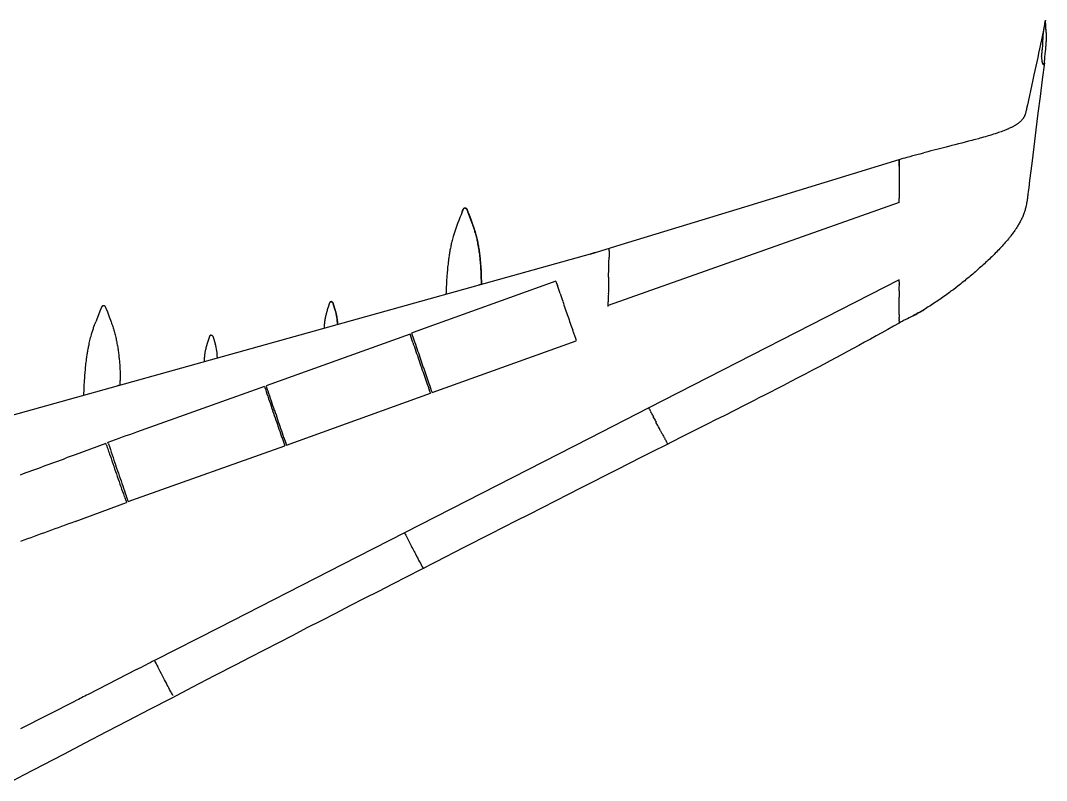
# Model space of a CAD drawing. Extents: x -17108 to 71323, y -8319 to 54197.
# Drawn here: x 61076 to 71323, y 11606 to 19197 of the extents above; entities that cross this region are included whole.
import ezdxf

# ---------------------------------------------------------------- set-up
doc = ezdxf.new("R2010")
doc.units = 0
doc.layers.get('0').update_dxf_attribs({"linetype": 'CONTINUOUS'})

msp = doc.modelspace()

# ---------------------------------------------------------------- linework, layer by layer
at = {"color": 7, "ltscale": 0.024708}
msp.add_line((71272, 18839), (71273, 18840), dxfattribs=at)
msp.add_line((71272, 18839), (71273, 18840), dxfattribs=at)
at = {"color": 7}
for p, q in [((69851, 17810), (69851, 17744)), ((69851, 17381), (66945, 16352)), ((65591, 17162), (65544, 17287)), ((66955, 16897), (66956, 16924)), ((66766, 16865), (59916, 14954)), ((66815, 16880), (66766, 16865)), ((66953, 16776), (66954, 16833)), ((66951, 16716), (66953, 16776)), ((69851, 16606), (67350, 15328)), ((66423, 16592), (65035, 16093)), ((66464, 16471), (66438, 16549)), ((61876, 16312), (61827, 16187)), ((64219, 16304), (64200, 16367)), ((64200, 16367), (64219, 16304)), ((69851, 16262), (69851, 16286)), ((65035, 16093), (64982, 16074)), ((63001, 16033), (63020, 15970)), ((64967, 16064), (63528, 15547)), ((64995, 15981), (64967, 16064)), ((65186, 15481), (66626, 15999)), ((62072, 15556), (62072, 15600)), ((62072, 15555), (62072, 15599)), ((62072, 15555), (62072, 15599)), ((63513, 15542), (62235, 15086)), ((63731, 14956), (65170, 15474)), ((67350, 15328), (66754, 15023)), ((61928, 14972), (61622, 14860)), ((66754, 15023), (65529, 14397)), ((61622, 14860), (61533, 14828)), ((62235, 14422), (63715, 14950)), ((61622, 14194), (62135, 14381)), ((62150, 14392), (62235, 14422)), ((65529, 14397), (64910, 14080)), ((64910, 14080), (64293, 13764)), ((64293, 13764), (63056, 13132)), ((63056, 13132), (62414, 12804)), ((62235, 12713), (61750, 12465)), ((61622, 12399), (61076, 12120))]:
    msp.add_line(p, q, dxfattribs=at)
at = {"color": 7, "ltscale": 0.169434}
for p, q in [((65512, 17322), (65519, 17322)), ((65519, 17322), (65512, 17322))]:
    msp.add_line(p, q, dxfattribs=at)
at = {"color": 7, "ltscale": 4.88281e-05}
msp.add_line((65520, 17320), (65520, 17320), dxfattribs=at)
at = {"color": 7, "ltscale": 0.003516}
msp.add_line((65591, 17162), (65591, 17162), dxfattribs=at)
msp.add_line((65591, 17162), (65591, 17162), dxfattribs=at)
at = {"color": 7, "ltscale": 0.021541}
msp.add_line((66954, 16833), (66954, 16834), dxfattribs=at)
at = {"color": 7, "ltscale": 0.000439453}
msp.add_line((66951, 16716), (66951, 16716), dxfattribs=at)
at = {"color": 7, "ltscale": 0.000683594}
for p, q in [((66953, 16776), (66953, 16776)), ((62966, 15805), (62966, 15805))]:
    msp.add_line(p, q, dxfattribs=at)
at = {"color": 7, "ltscale": 9.76563e-05}
msp.add_line((66950, 16632), (66950, 16632), dxfattribs=at)
at = {"color": 7, "ltscale": 0.496388}
msp.add_line((69851, 16587), (69851, 16606), dxfattribs=at)
at = {"color": 7, "ltscale": 0.109263}
msp.add_line((65655, 16555), (65651, 16554), dxfattribs=at)
at = {"color": 7, "ltscale": 0.086768}
msp.add_line((69851, 16563), (69851, 16567), dxfattribs=at)
at = {"color": 7, "ltscale": 0.000585937}
msp.add_line((66947, 16468), (66947, 16468), dxfattribs=at)
at = {"color": 7, "ltscale": 0.160059}
msp.add_line((69851, 16428), (69851, 16434), dxfattribs=at)
at = {"color": 7, "ltscale": 0.161719}
msp.add_line((61909, 16347), (61902, 16347), dxfattribs=at)
at = {"color": 7, "ltscale": 0.023639}
msp.add_line((61903, 16347), (61902, 16347), dxfattribs=at)
at = {"color": 7, "ltscale": 0.006055}
msp.add_line((61934, 16312), (61934, 16312), dxfattribs=at)
msp.add_line((61934, 16312), (61934, 16312), dxfattribs=at)
at = {"color": 7, "ltscale": 0.001208}
msp.add_line((64158, 16366), (64158, 16366), dxfattribs=at)
at = {"color": 7, "ltscale": 0.001422}
msp.add_line((64158, 16366), (64158, 16366), dxfattribs=at)
at = {"color": 7, "ltscale": 0.026819}
msp.add_line((64176, 16388), (64178, 16388), dxfattribs=at)
at = {"color": 7, "ltscale": 0.033378}
msp.add_line((64178, 16388), (64179, 16389), dxfattribs=at)
at = {"color": 7, "ltscale": 0.033386}
msp.add_line((64180, 16389), (64179, 16388), dxfattribs=at)
at = {"color": 7, "ltscale": 0.004395}
msp.add_line((64179, 16388), (64179, 16388), dxfattribs=at)
at = {"color": 7, "ltscale": 0.004297}
msp.add_line((64179, 16388), (64179, 16388), dxfattribs=at)
at = {"color": 7, "ltscale": 0.000490717}
msp.add_line((64180, 16389), (64180, 16389), dxfattribs=at)
at = {"color": 7, "ltscale": 0.003517}
msp.add_line((64180, 16389), (64180, 16389), dxfattribs=at)
at = {"color": 7, "ltscale": 0.00059402}
msp.add_line((64180, 16389), (64180, 16389), dxfattribs=at)
at = {"color": 7, "ltscale": 0.005177}
msp.add_line((64180, 16389), (64180, 16389), dxfattribs=at)
at = {"color": 7, "ltscale": 0.070124}
msp.add_line((66946, 16384), (66946, 16387), dxfattribs=at)
at = {"color": 7, "ltscale": 0.133204}
msp.add_line((69851, 16329), (69851, 16334), dxfattribs=at)
at = {"color": 7, "ltscale": 0.22334}
msp.add_line((69851, 16286), (69851, 16295), dxfattribs=at)
at = {"color": 7, "ltscale": 0.001176}
msp.add_line((64122, 16197), (64122, 16197), dxfattribs=at)
msp.add_line((64122, 16197), (64122, 16197), dxfattribs=at)
at = {"color": 7, "ltscale": 0.000308816}
msp.add_line((64230, 16157), (64230, 16157), dxfattribs=at)
at = {"color": 7, "ltscale": 0.108887}
msp.add_line((64241, 16165), (64241, 16160), dxfattribs=at)
at = {"color": 7, "ltscale": 0.10918}
msp.add_line((64241, 16165), (64241, 16160), dxfattribs=at)
at = {"color": 7, "ltscale": 0.108985}
msp.add_line((64241, 16160), (64241, 16165), dxfattribs=at)
at = {"color": 7, "ltscale": 0.050586}
msp.add_line((69851, 16179), (69851, 16181), dxfattribs=at)
at = {"color": 7, "ltscale": 0.001097}
msp.add_line((62960, 16032), (62960, 16032), dxfattribs=at)
at = {"color": 7, "ltscale": 0.001235}
msp.add_line((62960, 16032), (62960, 16032), dxfattribs=at)
at = {"color": 7, "ltscale": 0.031067}
msp.add_line((62978, 16054), (62979, 16054), dxfattribs=at)
at = {"color": 7, "ltscale": 0.001172}
msp.add_line((62922, 15793), (62922, 15793), dxfattribs=at)
msp.add_line((62922, 15793), (62922, 15793), dxfattribs=at)
at = {"color": 7, "ltscale": 0.00093286}
msp.add_line((62966, 15805), (62966, 15805), dxfattribs=at)
at = {"color": 7, "ltscale": 0.000341797}
msp.add_line((63005, 15816), (63005, 15816), dxfattribs=at)
at = {"color": 7, "ltscale": 0.000390625}
msp.add_line((63005, 15816), (63005, 15816), dxfattribs=at)
at = {"color": 7, "ltscale": 0.111475}
msp.add_line((63042, 15830), (63042, 15826), dxfattribs=at)
at = {"color": 7, "ltscale": 0.111768}
msp.add_line((63042, 15830), (63042, 15826), dxfattribs=at)
at = {"color": 7, "ltscale": 0.111377}
msp.add_line((63042, 15826), (63042, 15830), dxfattribs=at)
at = {"color": 7, "ltscale": 0.184034}
msp.add_line((62051, 15550), (62044, 15548), dxfattribs=at)
at = {"color": 7, "ltscale": 0.003076}
msp.add_line((62057, 15551), (62057, 15551), dxfattribs=at)
at = {"color": 7, "ltscale": 0.460606}
msp.add_line((67358, 15311), (67350, 15328), dxfattribs=at)
at = {"color": 7, "ltscale": 0.342168}
msp.add_line((67403, 15225), (67396, 15237), dxfattribs=at)
at = {"color": 7, "ltscale": 0.148595}
msp.add_line((67426, 15180), (67423, 15185), dxfattribs=at)
at = {"color": 7, "ltscale": 0.123623}
msp.add_line((67468, 15099), (67466, 15103), dxfattribs=at)
at = {"color": 7, "ltscale": 0.30639}
msp.add_line((61932, 14961), (61928, 14972), dxfattribs=at)
at = {"color": 7, "ltscale": 0.410124}
msp.add_line((61954, 14968), (61949, 14984), dxfattribs=at)
at = {"color": 7, "ltscale": 0.001189}
msp.add_line((67541, 14970), (67541, 14970), dxfattribs=at)
at = {"color": 7}
for points in [[(71311, 19193), (71292, 19100), (71282, 19053), (71273, 19006), (71263, 18960), (71253, 18913), (71244, 18870), (71235, 18827), (71217, 18741), (71198, 18655), (71184, 18589), (71167, 18511), (71150, 18432), (71133, 18354), (71124, 18317), (71123, 18310), (71121, 18300), (71120, 18296), (71118, 18288), (71116, 18280), (71114, 18273), (71112, 18267), (71110, 18262), (71110, 18259), (71109, 18256), (71107, 18252), (71105, 18248), (71104, 18244), (71102, 18240), (71100, 18236), (71098, 18231), (71095, 18227), (71093, 18223), (71090, 18219), (71087, 18215), (71085, 18211), (71081, 18207), (71078, 18204), (71075, 18200), (71071, 18196), (71068, 18192), (71063, 18188), (71059, 18184), (71055, 18181), (71050, 18177), (71045, 18173), (71040, 18169), (71035, 18166), (71030, 18162), (71025, 18159), (71020, 18156), (71014, 18152), (71011, 18150), (71007, 18148), (71000, 18144), (70992, 18140), (70986, 18136), (70980, 18133), (70973, 18130), (70968, 18128), (70964, 18125), (70954, 18121), (70948, 18118), (70943, 18116), (70937, 18113), (70932, 18111), (70920, 18106), (70909, 18102), (70896, 18097), (70884, 18092), (70871, 18087), (70858, 18083), (70845, 18078), (70837, 18075), (70829, 18072), (70812, 18067), (70795, 18061), (70778, 18056), (70767, 18053), (70756, 18049), (70744, 18046), (70732, 18042), (70713, 18036), (70693, 18031), (70673, 18025), (70658, 18021), (70643, 18017), (70613, 18009), (70596, 18004), (70579, 18000), (70545, 17991), (70512, 17982), (70479, 17973), (70444, 17964), (70409, 17956), (70379, 17948), (70320, 17933), (70240, 17913), (70199, 17903), (70169, 17895), (70139, 17887), (70098, 17877)], [(71273, 18840), (71275, 18851), (71275, 18857), (71277, 18868), (71279, 18879), (71280, 18890), (71281, 18901), (71283, 18912), (71283, 18916), (71284, 18926), (71285, 18939), (71286, 18950), (71287, 18965), (71287, 18975), (71288, 18993), (71289, 19017), (71290, 19029), (71290, 19041), (71291, 19052), (71292, 19063), (71292, 19068), (71293, 19078), (71294, 19086), (71295, 19093), (71296, 19101), (71297, 19109), (71298, 19115), (71299, 19120), (71300, 19126), (71301, 19132), (71302, 19139), (71304, 19145), (71305, 19154), (71307, 19161), (71308, 19169), (71308, 19172), (71309, 19180), (71310, 19188), (71311, 19193)], [(71302, 18775), (71303, 18782), (71304, 18793), (71306, 18808), (71308, 18830), (71311, 18864), (71314, 18889), (71316, 18912), (71318, 18932), (71319, 18948), (71320, 18961), (71321, 18975), (71321, 18984), (71322, 18994), (71322, 19005), (71323, 19015), (71323, 19021), (71323, 19026), (71323, 19032), (71323, 19037), (71323, 19043), (71323, 19049), (71323, 19054), (71322, 19060), (71322, 19066), (71322, 19072), (71321, 19077), (71320, 19089), (71320, 19101), (71318, 19112), (71317, 19130), (71316, 19135), (71316, 19141), (71315, 19147), (71315, 19151), (71315, 19155), (71315, 19159), (71315, 19164), (71314, 19168), (71314, 19177), (71314, 19193), (71314, 19195)], [(71311, 19193), (71311, 19194), (71312, 19195), (71312, 19196), (71312, 19196), (71312, 19197), (71313, 19197), (71313, 19197), (71313, 19197), (71313, 19197), (71313, 19197)], [(71313, 19197), (71313, 19197), (71313, 19197), (71313, 19197), (71313, 19197), (71313, 19197), (71312, 19196), (71312, 19196), (71312, 19195), (71311, 19194), (71311, 19193), (71311, 19193)], [(71314, 19197), (71314, 19197), (71314, 19197), (71314, 19197), (71313, 19197)], [(71313, 19197), (71314, 19197), (71314, 19197), (71314, 19197), (71314, 19197), (71314, 19196), (71314, 19196), (71314, 19195)], [(71320, 18957), (71320, 18965), (71321, 18975), (71321, 18985), (71322, 18992), (71322, 18999), (71322, 19006), (71323, 19012), (71323, 19019), (71323, 19026), (71323, 19033), (71323, 19042), (71323, 19050), (71322, 19058), (71322, 19067), (71322, 19073), (71321, 19079), (71320, 19089), (71320, 19099), (71319, 19110)], [(71302, 18775), (71280, 18607), (71259, 18439), (71238, 18271), (71217, 18104), (71196, 17936), (71176, 17768), (71155, 17600), (71146, 17525), (71141, 17488), (71138, 17463), (71137, 17451), (71135, 17440), (71134, 17428), (71132, 17419), (71131, 17410), (71130, 17402), (71129, 17395), (71128, 17388), (71127, 17382), (71125, 17372), (71123, 17362), (71121, 17351), (71120, 17346), (71118, 17341), (71116, 17332), (71114, 17322), (71111, 17313), (71109, 17304), (71106, 17294), (71104, 17290), (71103, 17285), (71101, 17280), (71100, 17276), (71098, 17271), (71096, 17267), (71095, 17262), (71093, 17258), (71089, 17249), (71086, 17240), (71082, 17231), (71078, 17222), (71074, 17213), (71069, 17204), (71065, 17195), (71060, 17187), (71055, 17178), (71050, 17169), (71045, 17160), (71040, 17152), (71035, 17143), (71031, 17136), (71026, 17129), (71021, 17121), (71018, 17116), (71014, 17111), (71010, 17105), (71007, 17100), (71000, 17091), (70994, 17082), (70987, 17073), (70980, 17064), (70974, 17056), (70968, 17048), (70962, 17040), (70957, 17034), (70952, 17028), (70947, 17022), (70942, 17016), (70933, 17004), (70922, 16992), (70912, 16980), (70902, 16968), (70891, 16956), (70880, 16944), (70869, 16932), (70858, 16920), (70847, 16908), (70835, 16897), (70824, 16885), (70812, 16873), (70801, 16861), (70789, 16850), (70777, 16838), (70765, 16826), (70753, 16815), (70740, 16803), (70728, 16791), (70715, 16779), (70703, 16768), (70690, 16756), (70678, 16745), (70665, 16734), (70652, 16722), (70639, 16711), (70626, 16699), (70613, 16688), (70600, 16676), (70586, 16665), (70573, 16654), (70560, 16643), (70550, 16634), (70540, 16626), (70529, 16618), (70519, 16609), (70506, 16598), (70492, 16587), (70478, 16576), (70465, 16565), (70451, 16554), (70437, 16544), (70416, 16528), (70396, 16512), (70386, 16505), (70375, 16497), (70365, 16489), (70355, 16482), (70341, 16471), (70327, 16461), (70313, 16451), (70299, 16441), (70285, 16431), (70271, 16421), (70257, 16412), (70242, 16402), (70228, 16392), (70214, 16383), (70200, 16373), (70185, 16364), (70171, 16354), (70157, 16345), (70142, 16336), (70128, 16326), (70113, 16317), (70098, 16308)], [(71272, 18839), (71273, 18830), (71274, 18821), (71274, 18815), (71275, 18808), (71276, 18804), (71276, 18799), (71277, 18795), (71278, 18789), (71278, 18787), (71279, 18784), (71280, 18779), (71280, 18777), (71281, 18775), (71281, 18772), (71282, 18771), (71282, 18769), (71283, 18767), (71284, 18766), (71284, 18765), (71285, 18764), (71286, 18762), (71287, 18761), (71288, 18760), (71289, 18759), (71290, 18759), (71291, 18758), (71292, 18758), (71293, 18758), (71293, 18757), (71294, 18757)], [(71294, 18757), (71294, 18757), (71295, 18758), (71296, 18758), (71296, 18758), (71297, 18758), (71297, 18759), (71297, 18759), (71298, 18760), (71298, 18760), (71299, 18761), (71299, 18761), (71299, 18762), (71299, 18763), (71300, 18764), (71300, 18765), (71301, 18767), (71301, 18769), (71301, 18771), (71302, 18775)], [(71302, 18775), (71302, 18773), (71301, 18771), (71301, 18769), (71300, 18767), (71300, 18765), (71300, 18764), (71299, 18763), (71299, 18761), (71298, 18761), (71298, 18760), (71298, 18760), (71298, 18759), (71297, 18759), (71296, 18758), (71296, 18758), (71295, 18758), (71294, 18757), (71294, 18757)], [(69850, 17809), (69860, 17812), (69870, 17815), (69891, 17821), (69912, 17827), (69932, 17833), (69946, 17837), (69960, 17840), (69987, 17848), (70015, 17855), (70042, 17862), (70061, 17867), (70098, 17877)], [(66766, 16865), (67074, 16959), (68309, 17337), (69645, 17746), (69850, 17809)], [(69851, 17744), (69851, 17723), (69851, 17702)], [(69851, 17702), (69851, 17695), (69851, 17681), (69851, 17659)], [(69851, 17659), (69851, 17639), (69851, 17599)], [(69851, 17599), (69851, 17578), (69851, 17538)], [(69851, 17480), (69851, 17441), (69851, 17422)], [(65509, 17322), (65508, 17322), (65507, 17322), (65506, 17321), (65505, 17321), (65504, 17320), (65503, 17319), (65502, 17319), (65501, 17318), (65501, 17317), (65500, 17316), (65499, 17315), (65498, 17315), (65498, 17314), (65497, 17313), (65496, 17311), (65496, 17310), (65495, 17308), (65493, 17306), (65492, 17303), (65491, 17300), (65489, 17294), (65487, 17289), (65487, 17287)], [(65544, 17287), (65543, 17289), (65542, 17294), (65540, 17298), (65539, 17301), (65538, 17304), (65537, 17307), (65536, 17308), (65536, 17310), (65535, 17311), (65534, 17313), (65533, 17314), (65532, 17315), (65532, 17316), (65531, 17317), (65530, 17317), (65529, 17318), (65528, 17319), (65527, 17320), (65526, 17321), (65525, 17321), (65525, 17321), (65524, 17322), (65523, 17322), (65521, 17322), (65520, 17322), (65519, 17322)], [(65544, 17287), (65543, 17290), (65542, 17292), (65541, 17296), (65540, 17300), (65539, 17302), (65538, 17305), (65537, 17307), (65536, 17309), (65535, 17310), (65535, 17311), (65534, 17313), (65533, 17314), (65532, 17316), (65531, 17317), (65530, 17318), (65529, 17319), (65528, 17319), (65527, 17320), (65526, 17321), (65525, 17321), (65524, 17321), (65523, 17322), (65522, 17322), (65521, 17322), (65520, 17322), (65519, 17322)], [(65519, 17322), (65520, 17322), (65521, 17322), (65522, 17322), (65523, 17322), (65524, 17321), (65525, 17321), (65526, 17321), (65527, 17320), (65528, 17320), (65529, 17319), (65530, 17318), (65531, 17317), (65532, 17316), (65533, 17314), (65534, 17313), (65535, 17311), (65536, 17309), (65537, 17307), (65538, 17305), (65539, 17301), (65541, 17297), (65543, 17292), (65544, 17288), (65544, 17287)], [(65487, 17287), (65488, 17290), (65488, 17291), (65489, 17295), (65491, 17300), (65492, 17302), (65493, 17304), (65494, 17306), (65495, 17308), (65495, 17310), (65497, 17312), (65497, 17313), (65498, 17314), (65499, 17315), (65499, 17316)], [(65499, 17316), (65499, 17315), (65498, 17314), (65497, 17313), (65497, 17312), (65496, 17310), (65495, 17309), (65494, 17308), (65494, 17306), (65493, 17304), (65492, 17301), (65490, 17296), (65487, 17287)], [(65544, 17287), (65553, 17265), (65572, 17214), (65591, 17162)], [(65679, 16562), (65679, 16581), (65679, 16600), (65678, 16619), (65678, 16638), (65677, 16657), (65676, 16676), (65675, 16695), (65674, 16714), (65673, 16733), (65672, 16751), (65670, 16770), (65669, 16789), (65668, 16798), (65667, 16808), (65666, 16817), (65665, 16826), (65663, 16843), (65662, 16859), (65660, 16875), (65657, 16891), (65655, 16907), (65654, 16915), (65652, 16923), (65651, 16931), (65650, 16938), (65647, 16953), (65644, 16968), (65643, 16976), (65642, 16983), (65639, 16993), (65637, 17003), (65635, 17013), (65632, 17026), (65629, 17038), (65626, 17051), (65623, 17063), (65619, 17076), (65615, 17088), (65612, 17101), (65608, 17113), (65604, 17126), (65600, 17138), (65597, 17144), (65595, 17150), (65593, 17156), (65591, 17162)], [(65591, 17162), (65594, 17154), (65597, 17146), (65600, 17137), (65602, 17131), (65604, 17125), (65606, 17119), (65608, 17112), (65612, 17100), (65616, 17087), (65620, 17074), (65623, 17061), (65627, 17048), (65630, 17036), (65633, 17023), (65636, 17010), (65639, 16997), (65642, 16984), (65644, 16971), (65647, 16958), (65649, 16945), (65651, 16932), (65653, 16918), (65655, 16905), (65657, 16892), (65659, 16879), (65661, 16866), (65662, 16853), (65664, 16840), (65665, 16826), (65667, 16813), (65668, 16800), (65669, 16787), (65670, 16774), (65671, 16760), (65672, 16747), (65673, 16734), (65674, 16721), (65675, 16708), (65675, 16694), (65676, 16681), (65677, 16668), (65677, 16655), (65678, 16641), (65678, 16628), (65678, 16615), (65679, 16602), (65679, 16588), (65679, 16575), (65679, 16562)], [(65400, 17051), (65396, 17039), (65393, 17026), (65389, 17013), (65386, 17000), (65383, 16989), (65381, 16978), (65378, 16967), (65376, 16956), (65374, 16945), (65372, 16935), (65369, 16924), (65367, 16913), (65365, 16902), (65363, 16890), (65361, 16879), (65360, 16868), (65358, 16857), (65356, 16846), (65354, 16835), (65353, 16823), (65351, 16812), (65350, 16802), (65349, 16792), (65348, 16782), (65346, 16765), (65344, 16749), (65342, 16733), (65341, 16716), (65339, 16700), (65338, 16683), (65336, 16666), (65335, 16652), (65334, 16637), (65333, 16624), (65332, 16611), (65331, 16587), (65330, 16562), (65328, 16538), (65327, 16513), (65326, 16488), (65325, 16463)], [(66950, 16632), (66950, 16641), (66951, 16716)], [(69851, 16497), (69851, 16519), (69851, 16542)], [(69851, 16378), (69851, 16403), (69851, 16428)], [(61902, 16347), (61901, 16347), (61899, 16347), (61899, 16347), (61898, 16346), (61897, 16346), (61896, 16346), (61894, 16345), (61893, 16344), (61892, 16344), (61891, 16343), (61890, 16342), (61889, 16341), (61888, 16340), (61888, 16339), (61887, 16338), (61886, 16336), (61886, 16335), (61884, 16333), (61883, 16331), (61882, 16328), (61881, 16324), (61879, 16319), (61878, 16316), (61877, 16313), (61876, 16312)], [(61934, 16312), (61933, 16314), (61931, 16319), (61930, 16323), (61929, 16325), (61928, 16328), (61927, 16331), (61926, 16333), (61925, 16334), (61925, 16336), (61924, 16337), (61923, 16339), (61922, 16340), (61922, 16341), (61921, 16341), (61920, 16342), (61919, 16343), (61918, 16344), (61917, 16345), (61916, 16345), (61915, 16346), (61914, 16346), (61913, 16346), (61912, 16347), (61911, 16347), (61910, 16347), (61909, 16347)], [(61934, 16312), (61943, 16286), (61962, 16237), (61981, 16187)], [(64139, 16303), (64137, 16296), (64135, 16289), (64133, 16282), (64131, 16276), (64129, 16268), (64127, 16261), (64125, 16253), (64123, 16245), (64121, 16236), (64119, 16228), (64117, 16219), (64116, 16215), (64116, 16210), (64115, 16206), (64114, 16202), (64114, 16198), (64113, 16194), (64112, 16189), (64112, 16185), (64112, 16181), (64111, 16177), (64111, 16173), (64111, 16170), (64110, 16162), (64110, 16154), (64110, 16147), (64109, 16139), (64109, 16131), (64109, 16124)], [(64158, 16366), (64152, 16345), (64140, 16306), (64139, 16303)], [(64163, 16376), (64164, 16378), (64165, 16379), (64166, 16381), (64167, 16382), (64168, 16383), (64169, 16385), (64170, 16386), (64171, 16386), (64172, 16387), (64173, 16387), (64173, 16387), (64174, 16388), (64175, 16388), (64176, 16388), (64177, 16388), (64177, 16388), (64177, 16388), (64176, 16388), (64175, 16388), (64175, 16388), (64174, 16388), (64173, 16387), (64172, 16387), (64172, 16387), (64171, 16386), (64170, 16386), (64169, 16385), (64168, 16384), (64167, 16382), (64166, 16381), (64165, 16379), (64163, 16378), (64162, 16376), (64161, 16374), (64160, 16371), (64159, 16369), (64158, 16366)], [(64158, 16366), (64158, 16366), (64158, 16366), (64158, 16366)], [(64178, 16388), (64179, 16389), (64180, 16389)], [(64179, 16388), (64178, 16388), (64178, 16388), (64178, 16388), (64178, 16388)], [(64200, 16367), (64199, 16369), (64199, 16371), (64198, 16373), (64197, 16375), (64196, 16376), (64195, 16378), (64194, 16380), (64193, 16381), (64192, 16382), (64191, 16383), (64190, 16384), (64189, 16385), (64188, 16386), (64187, 16387), (64186, 16387), (64185, 16388), (64184, 16388), (64183, 16388), (64182, 16388), (64181, 16389), (64180, 16389)], [(64180, 16389), (64180, 16389), (64180, 16389), (64180, 16389)], [(64180, 16389), (64181, 16389), (64182, 16389), (64183, 16388), (64184, 16388), (64186, 16387), (64187, 16387), (64188, 16386), (64189, 16385), (64190, 16384), (64191, 16383), (64192, 16383), (64192, 16382), (64193, 16381), (64194, 16379), (64196, 16377), (64197, 16375), (64198, 16373), (64199, 16371), (64199, 16369), (64200, 16367)], [(64200, 16367), (64200, 16367), (64200, 16367), (64200, 16367), (64200, 16367), (64200, 16367)], [(64200, 16367), (64200, 16367), (64200, 16367), (64200, 16367), (64200, 16367), (64200, 16367)], [(64219, 16304), (64219, 16304), (64219, 16304), (64219, 16304), (64219, 16304), (64219, 16304)], [(64219, 16304), (64219, 16304), (64219, 16304), (64219, 16304), (64219, 16304), (64219, 16304)], [(64219, 16304), (64220, 16298), (64222, 16293), (64224, 16287), (64225, 16281), (64226, 16275), (64228, 16270), (64229, 16264), (64230, 16258), (64232, 16252), (64233, 16247), (64234, 16241), (64235, 16235), (64236, 16229), (64236, 16223), (64237, 16218), (64238, 16212), (64238, 16206), (64239, 16200), (64240, 16194), (64240, 16188), (64240, 16183), (64240, 16177), (64241, 16171), (64241, 16165)], [(66945, 16343), (66945, 16344), (66945, 16346)], [(66945, 16342), (66945, 16342), (66945, 16342), (66945, 16342), (66945, 16342), (66945, 16342), (66945, 16342), (66945, 16342), (66945, 16342), (66945, 16343)], [(69851, 16334), (69851, 16349), (69851, 16378)], [(69851, 16295), (69851, 16312), (69851, 16329)], [(69963, 16234), (69981, 16243), (69990, 16248), (70004, 16255), (70017, 16262), (70031, 16269), (70038, 16273), (70045, 16277), (70051, 16281), (70058, 16284), (70068, 16290), (70078, 16296), (70088, 16302), (70098, 16308)], [(69963, 16234), (69976, 16241), (69995, 16251), (70005, 16255), (70018, 16262), (70031, 16269), (70038, 16273), (70045, 16277), (70052, 16281), (70058, 16284), (70068, 16290), (70078, 16296), (70088, 16302), (70098, 16308)], [(70098, 16308), (70087, 16301), (70076, 16295), (70065, 16288), (70054, 16282), (70043, 16276), (70032, 16270), (70021, 16264), (70007, 16257), (69992, 16249), (69978, 16242), (69963, 16234)], [(70098, 16308), (70098, 16308), (70098, 16308), (70098, 16308), (70098, 16308)], [(70098, 16308), (70098, 16308), (70098, 16308), (70098, 16308), (70098, 16308)], [(69970, 16238), (69952, 16229), (69934, 16219), (69924, 16214), (69913, 16209), (69903, 16203), (69893, 16198), (69882, 16192), (69872, 16186), (69862, 16181), (69851, 16175)], [(69851, 16197), (69851, 16205), (69851, 16210)], [(69851, 16175), (69794, 16143), (69737, 16111), (69680, 16079), (69622, 16047), (69565, 16015), (69507, 15984), (69450, 15952), (69392, 15921), (69335, 15890), (69277, 15858), (69219, 15827), (69161, 15797), (69103, 15766), (69045, 15735), (68987, 15704), (68950, 15685), (68914, 15666), (68878, 15647), (68841, 15628), (68768, 15590), (68695, 15553), (68630, 15519), (68565, 15486), (68500, 15452), (68451, 15427), (68402, 15403), (68305, 15353), (68207, 15303), (68109, 15253), (68011, 15204), (67946, 15171), (67815, 15105), (67668, 15031), (67521, 14957), (67399, 14895), (67277, 14834), (67155, 14772), (67033, 14710), (66911, 14649), (66789, 14587), (66668, 14525), (66546, 14463), (66416, 14397), (66285, 14331), (66155, 14264), (66025, 14198), (65895, 14132), (65765, 14065), (65505, 13932), (65220, 13787), (64935, 13641), (64792, 13568), (64650, 13495), (64507, 13422), (64365, 13349), (64222, 13275), (64080, 13202), (63937, 13129), (63795, 13055), (63652, 12982), (63510, 12908), (63367, 12835), (63225, 12761), (63010, 12650), (62794, 12538), (62579, 12426), (62364, 12315), (62149, 12203), (61934, 12091), (61719, 11979), (61504, 11866), (61305, 11762), (61106, 11658), (61005, 11606)], [(61708, 15454), (61709, 15475), (61710, 15496), (61711, 15518), (61712, 15539), (61713, 15561), (61714, 15583), (61715, 15603), (61717, 15623), (61718, 15641), (61719, 15658), (61720, 15674), (61722, 15689), (61723, 15704), (61724, 15719), (61726, 15734), (61727, 15750), (61729, 15767), (61731, 15784), (61733, 15797), (61734, 15810), (61736, 15821), (61737, 15831), (61739, 15842), (61740, 15853), (61742, 15863), (61744, 15874), (61746, 15885), (61747, 15895), (61749, 15906), (61751, 15917), (61753, 15927), (61755, 15938), (61757, 15948), (61760, 15959), (61762, 15973), (61765, 15986), (61769, 16001), (61772, 16015), (61776, 16030), (61780, 16044), (61784, 16059), (61786, 16066), (61788, 16073), (61791, 16083), (61794, 16093), (61797, 16102), (61800, 16112), (61803, 16121), (61806, 16131), (61809, 16140), (61813, 16150), (61816, 16159), (61818, 16165), (61821, 16171), (61824, 16179), (61827, 16187)], [(61981, 16187), (61985, 16175), (61989, 16164), (61993, 16152), (61997, 16140), (62001, 16128), (62004, 16116), (62008, 16105), (62011, 16093), (62015, 16081), (62018, 16068), (62021, 16056), (62024, 16044), (62027, 16032), (62030, 16020), (62032, 16008), (62035, 15996), (62037, 15983), (62039, 15971), (62042, 15959), (62044, 15947), (62046, 15934), (62048, 15922), (62050, 15910), (62051, 15898), (62053, 15885), (62055, 15873), (62056, 15861), (62058, 15848), (62059, 15836), (62060, 15823), (62061, 15811), (62063, 15799), (62064, 15786), (62065, 15774), (62066, 15762), (62067, 15749), (62067, 15737), (62068, 15724), (62069, 15712), (62070, 15699), (62070, 15687), (62071, 15675), (62071, 15662), (62072, 15650), (62072, 15637), (62072, 15625), (62072, 15612), (62072, 15600)], [(64241, 16165), (64241, 16165), (64241, 16165), (64241, 16165), (64241, 16165), (64241, 16165), (64241, 16165)], [(64241, 16165), (64241, 16165), (64241, 16165), (64241, 16165), (64241, 16165)], [(62959, 16032), (62953, 16011), (62941, 15972), (62934, 15949)], [(62978, 16054), (62977, 16054), (62976, 16054), (62976, 16054), (62975, 16054), (62974, 16053), (62973, 16053), (62973, 16052), (62972, 16052), (62971, 16051), (62970, 16051), (62969, 16050), (62968, 16049), (62967, 16047), (62966, 16046), (62964, 16044), (62963, 16042), (62962, 16039), (62961, 16037), (62960, 16034), (62959, 16032)], [(62979, 16054), (62980, 16055), (62981, 16055)], [(62981, 16055), (62982, 16055), (62983, 16054), (62984, 16054), (62985, 16054), (62987, 16053), (62988, 16053), (62989, 16052), (62990, 16051), (62991, 16050), (62992, 16049), (62993, 16048), (62994, 16048), (62994, 16047), (62996, 16045), (62997, 16043), (62998, 16041), (62999, 16039), (63000, 16037), (63000, 16035), (63001, 16033)], [(63001, 16033), (63001, 16033), (63001, 16033), (63001, 16033), (63001, 16033), (63001, 16033)], [(63001, 16033), (63001, 16033), (63001, 16033), (63001, 16033), (63001, 16033)], [(64982, 16074), (65002, 16016), (65012, 15987)], [(62934, 15949), (62931, 15939), (62928, 15928), (62927, 15923), (62925, 15917), (62923, 15909), (62921, 15900), (62920, 15891), (62918, 15883), (62917, 15878), (62916, 15874), (62915, 15867), (62914, 15860), (62913, 15853), (62913, 15846), (62912, 15839), (62912, 15834), (62911, 15830), (62911, 15825), (62911, 15820), (62911, 15814), (62911, 15810), (62910, 15801), (62910, 15793), (62910, 15789)], [(63042, 15830), (63042, 15830), (63042, 15830), (63042, 15830), (63042, 15830), (63042, 15830)], [(63042, 15830), (63042, 15830), (63042, 15830), (63042, 15830), (63042, 15830), (63042, 15830), (63042, 15830), (63042, 15830)], [(61708, 15454), (61709, 15467), (61709, 15480), (61710, 15495), (61711, 15509)], [(61708, 15454), (61709, 15468), (61709, 15481), (61710, 15495), (61711, 15509)], [(62057, 15551), (62057, 15551), (62057, 15551), (62057, 15551), (62055, 15551), (62053, 15550), (62051, 15550)], [(67447, 15140), (67440, 15153), (67426, 15180)], [(67466, 15103), (67457, 15121), (67447, 15139)], [(67534, 14980), (67531, 14984), (67529, 14988)], [(67539, 14972), (67537, 14974), (67536, 14976), (67535, 14978)], [(65020, 13869), (65035, 13841), (65043, 13826)], [(65043, 13826), (65052, 13808), (65062, 13790)], [(65062, 13790), (65070, 13775), (65078, 13760)], [(65078, 13760), (65085, 13748), (65091, 13737)], [(65091, 13737), (65096, 13729), (65099, 13725), (65101, 13721)], [(62483, 12672), (62471, 12694), (62447, 12740)], [(62514, 12611), (62504, 12631), (62483, 12672)], [(62542, 12559), (62533, 12577), (62514, 12611)], [(62565, 12516), (62557, 12530), (62550, 12545), (62542, 12559)], [(62585, 12480), (62580, 12489), (62575, 12498), (62565, 12516)], [(62600, 12453), (62596, 12459), (62592, 12466), (62585, 12480)]]:
    msp.add_lwpolyline(points, dxfattribs=at)
for centre, radius, start, end in [((69454, 19102), 1871, 354.9013, 355.0519), ((35415, 17782), 34436, 359.9361, 0.0458), ((128420, 17482), 58569, 179.94553, 180.00233), ((49625, 17385), 20226, 359.9875, 0.1031), ((65512, 17308), 14.3, 88.3712, 99.7363), ((65512, 17305), 17.3, 86.0161, 90.1691), ((65519, 17316), 5.94, 87.7134, 92.3843), ((69163, 15798), 3966, 157.9516, 161.5851), ((65544, 17285), 2.23, 83.0721, 88.3229), ((65544, 17285), 1.87, 82.8578, 89.464), ((156301, 15034), 89365, 178.80515, 178.84555), ((104670, 15917), 37727, 178.9141, 179.0421), ((135917, 39962), 73318, 198.58684, 198.62245), ((102341, 15958), 35398, 179.0448, 179.1748), ((90133, 16540), 20282, 179.8694, 179.9256), ((80642, 16552), 10791, 179.9386, 180.0526), ((104853, 29449), 40523, 198.6793, 198.7964), ((105756, 15910), 38813, 179.1765, 179.2954), ((77306, 16493), 7455, 179.9737, 180.087), ((106000, 16480), 36149, 179.9963, 180.0725), ((64178, 16377), 11.2, 89.7559, 96.4443), ((64178, 16377), 11.6, 89.9621, 96.2721), ((64179, 16378), 10.9, 89.7887, 99.906), ((64179, 16378), 10.9, 89.7613, 99.8939), ((64180, 16374), 14.9, 89.7836, 91.8702), ((64179, 16392), 3.42, 269.7992, 273.0535), ((64180, 16388), 0.184, 40.0427, 81.1917), ((64180, 16388), 0.183, 39.8205, 80.607), ((102414, 28620), 37947, 198.7985, 198.9173), ((105550, 29696), 41263, 198.9186, 199.0278), ((64951, 16406), 1995, 358.6879, 358.9597), ((65798, 16386), 1148, 358.3012, 358.6972), ((66492, 16365), 453, 357.5977, 358.3392), ((64983, 16407), 1963, 359.1253, 359.3509), ((64392, 16416), 2554, 358.9538, 359.1122), ((112004, 31923), 48090, 199.0289, 199.2064), ((72753, 16252), 2903, 179.816, 180.0363), ((76527, 16256), 6676, 180.0486, 180.1984), ((57888, 16258), 11963, 359.8227, 359.8814), ((72391, 16213), 2540, 179.8325, 180.0841), ((71534, 16192), 1684, 179.8209, 179.9984), ((71973, 16189), 2122, 179.9298, 180.2207), ((122147, 35456), 58831, 199.20602, 199.31251), ((69851, 16168), 0.00248, 134.0304, 23.7442), ((109197, 30931), 46644, 198.6868, 198.8019), ((109145, 30912), 46607, 198.685, 198.8004), ((106218, 29917), 43515, 198.8019, 198.9192), ((106263, 29934), 43545, 198.8034, 198.9205), ((110041, 31229), 47557, 198.9211, 199.0283), ((110092, 31248), 47594, 198.9224, 199.0294), ((118244, 34059), 56235, 199.0289, 199.2008), ((118299, 34079), 56275, 199.03, 199.2015), ((62070, 15600), 2.53, 341.6703, 359.418), ((62070, 15600), 2.53, 341.6699, 359.4248), ((134463, 39252), 74807, 198.47906, 198.51839), ((134858, 39618), 75282, 198.64797, 198.68716), ((113276, 32157), 52464, 198.5195, 198.634), ((113475, 32387), 52709, 198.6883, 198.8021), ((127559, 37301), 66097, 199.19962, 199.28289), ((127568, 37305), 66089, 199.20031, 199.28273), ((109885, 31014), 48885, 198.635, 198.7516), ((110068, 31228), 49111, 198.8031, 198.9191), ((114405, 32551), 53660, 198.754, 198.8601), ((114598, 32783), 53899, 198.9215, 199.027), ((71231, 17302), 4354, 207.2114, 207.454), ((100272, 32246), 37015, 207.2604, 207.2913), ((91765, 27856), 27441, 207.289, 207.3759), ((124390, 35962), 64211, 198.86025, 199.02838), ((124606, 36235), 64487, 199.0271, 199.1943), ((83674, 23648), 18322, 207.3688, 207.5084), ((379703, -875014), 945020, 109.629556, 109.648018), ((73056, 18030), 6310, 207.6802, 207.9631), ((71053, 16969), 4043, 207.9842, 208.1014), ((71402, 17138), 4431, 207.9058, 208.2024), ((119449, 34225), 60634, 198.51738, 198.62751), ((132952, 38913), 73267, 199.02681, 199.09084), ((133175, 39215), 73559, 199.19272, 199.25646), ((69858, 16311), 2679, 208.2209, 208.4407), ((69700, 16220), 2497, 208.3425, 208.7103), ((68800, 15727), 1471, 208.7203, 209.1559), ((68787, 15715), 1453, 208.9568, 209.3554), ((68217, 15394), 799, 209.3386, 210.1305), ((68166, 15361), 739, 209.9335, 210.2982), ((67541, 14970), 0.19, 265.5349, 289.2582), ((67541, 14970), 0.12, 292.7613, 311.125), ((67541, 14970), 0.185, 312.6263, 336.9721), ((119130, 34622), 60483, 198.97018, 199.08074), ((-772725, 2296078), 2429010, 290.076082, 290.087563), ((112144, 32209), 53091, 199.0838, 199.2035), ((112810, 31990), 53629, 198.6303, 198.7486), ((116880, 33861), 58108, 199.20546, 199.31457), ((117691, 33649), 58785, 198.75065, 198.85837), ((128938, 38088), 70886, 199.31557, 199.48514), ((130004, 37856), 71796, 198.8592, 199.02644), ((139058, 40974), 81372, 199.02408, 199.06745), ((138280, 41390), 80793, 199.48273, 199.52955), ((458266, -1070728), 1155154, 110.082234, 110.111098), ((103840, 34183), 43814, 207.3105, 207.3866), ((98730, 31532), 38057, 207.3831, 207.4708), ((90703, 27349), 29006, 207.4518, 207.5793), ((81657, 22618), 18797, 207.5642, 207.737), ((846855, -1521906), 1723567, 117.073062, 117.079729), ((109113, 37002), 52596, 207.3914, 207.4697), ((647257, -1132852), 1286301, 117.076956, 117.083349)]:
    msp.add_arc(centre, radius, start, end, dxfattribs=at)
for centre, major_axis, ratio, start_param, end_param in [((65650, 16548), (13, 7.2), 0.303808, 0.692478, 0.955359), ((63552, 16449), (632, -470), 0.581343, 0.410782, 0.661335), ((62447, 16081), (530, -446), 0.604546, 0.472657, 0.742569)]:
    msp.add_ellipse(centre, major_axis=major_axis, ratio=ratio, start_param=start_param, end_param=end_param, dxfattribs=at)

doc.saveas('drawing.dxf')
